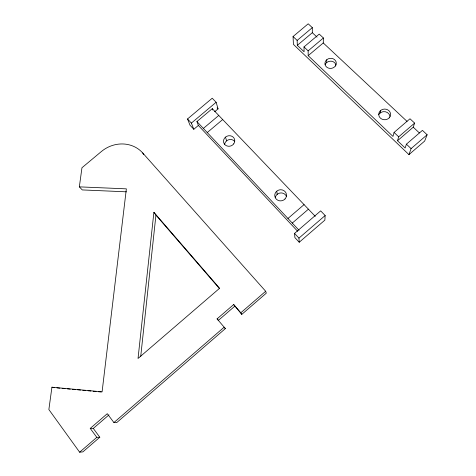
<?xml version="1.0" encoding="UTF-8"?>
<svg xmlns="http://www.w3.org/2000/svg" width="476" height="476" viewBox="0 0 476 476"><rect width="100%" height="100%" fill="white"/><g stroke="black" fill="none" stroke-linecap="round" stroke-linejoin="round"><path stroke-width="0.71" d="M317.034 37.128L312.315 32.707L312.321 27.644L308.204 23.8L293.055 36.533L293.424 44.393L408.955 154.623L424.657 141.063L427.133 134.762L422.426 130.364L406.415 144.168L405.135 148.006L397.508 140.741L398.68 136.82L414.626 123.094L409.985 118.762L394.068 132.447L392.962 136.416L308.18 55.668L308.139 50.855L303.997 46.922L319.235 34.088L323.406 37.985L323.258 42.953L308.18 55.668M326.667 62.558L326.78 59.744M325.156 215.527L324.858 220.138L299.225 242.254L294.906 237.619L294.543 233.395L320.675 210.88L325.156 215.527L298.958 238.119L299.225 242.254M140.718 356.488L155.938 215.122L153.891 212.308L138.034 358.47L219.603 288.277L153.891 212.308M90.232 428.406L107.273 413.692L113.919 422.551L116.662 422.646L225.356 328.595L217.086 318.872L233.674 304.545L241.778 314.386L266.31 293.156L265.679 291.27L142.687 152.945A30.464 27.977 -35.4 0 0 101.34 151.558L81.955 167.754L79.343 186.86L126.36 188.853L102.096 391.831L51.926 387.208L48.867 409.55L79.641 452.2L82.878 451.879L99.799 437.236L93.296 428.418L90.232 428.406L96.812 437.349L99.799 437.236M380.08 113.086L380.622 110.581M397.508 140.741L413.245 127.193L414.626 123.094M408.955 154.623L411.091 148.607L427.133 134.762M79.641 452.2L96.812 437.349M113.919 422.551L224.154 327.196L225.356 328.595M241.778 314.386L240.808 312.786L265.679 291.27M93.296 428.418L108.974 414.876M234.739 306.247L218.377 320.378L217.086 318.872M287.956 218.46L304.063 204.62M292.282 223.071L308.424 209.184M214.658 111.741L218.062 108.879L216.14 102.281L212.231 98.223L187.526 118.964L190.025 125.23L193.809 129.282L198.367 125.45L196.921 121.558L212.272 108.653L315.267 216.336M303.997 46.922L304.093 51.777L297.321 45.327L312.315 32.707M203.359 128.419L218.77 115.442M207.25 132.554L222.691 119.541M308.139 50.855L323.406 37.985M193.809 129.282L191.382 123.088L216.14 102.281M297.321 45.327L297.143 40.412L312.321 27.644M126.509 191.828L82.271 189.924L79.343 186.86M56.918 387.91L59.875 388.184M62.094 388.392L65.051 388.66M67.265 388.868L70.222 389.142M72.441 389.344L75.398 389.618M77.618 389.82L80.575 390.094M82.788 390.302L85.745 390.57M87.965 390.778L90.922 391.052M93.141 391.254L96.098 391.528M98.312 391.73L101.269 392.004M51.926 387.208L54.734 387.66M323.258 42.953L407.045 121.386M413.245 127.193L419.398 132.947M293.055 36.533L297.143 40.412M394.068 132.447L398.68 136.82M406.415 144.168L411.091 148.607M217.104 107.879L218.062 108.879M196.921 121.558L299.065 230.289M198.367 125.45L297.684 231.318M187.526 118.964L191.382 123.088M294.543 233.395L298.958 238.119M233.674 304.545L240.808 312.786M155.938 215.122L219.394 288.504M142.687 152.945L143.752 154.694M212.272 108.653L212.689 109.998M225.499 137.148L226.6 140.884M276.764 191.227L277.222 194.375M325.132 64.682A5.641 5.022 -7.1 0 1 325.774 63.492L326.738 62.481A5.641 5.022 -7.1 0 1 335.979 65.01M378.765 114.656A5.879 5.295 0.8 0 1 379.586 113.496L380.711 112.562A5.879 5.295 0.8 0 1 389.957 116.412M224.672 144.406A5.593 5.188 -18.3 0 1 225.684 141.836L226.677 140.801A5.593 5.188 -18.3 0 1 234.484 141.188M275.366 197.35A5.801 5.504 -7.7 0 1 276.723 194.791L277.871 193.839A5.801 5.504 -7.7 0 1 286.546 196.606M335.342 66.033L334.366 67.056A5.682 5.052 -7.2 0 1 326.881 67.277A5.682 5.052 -7.2 0 1 325.887 60.684L326.857 59.667A5.682 5.052 -7.2 0 1 334.336 59.446A5.682 5.052 -7.2 0 1 335.342 66.033M233.722 143.865L232.71 144.918A5.67 5.242 -18.4 0 1 225.291 145.013A5.67 5.242 -18.4 0 1 224.571 138.111L225.576 137.064A5.67 5.242 -18.4 0 1 232.99 136.969A5.67 5.242 -18.4 0 1 233.722 143.865M285.011 198.962L283.845 199.932A5.885 5.569 -8 0 1 276.705 199.509L275.705 198.421A5.885 5.569 -8 0 1 276.258 191.65L277.419 190.692A5.885 5.569 -8 0 1 285.088 191.614A5.885 5.569 -8 0 1 285.011 198.962M389.237 117.828L388.101 118.774A5.926 5.331 0.6 0 1 380.877 118.5L379.83 117.471A5.926 5.331 0.6 0 1 380.122 110.991L381.258 110.051A5.926 5.331 0.6 0 1 389.029 110.801A5.926 5.331 0.6 0 1 389.237 117.828"/></g></svg>
